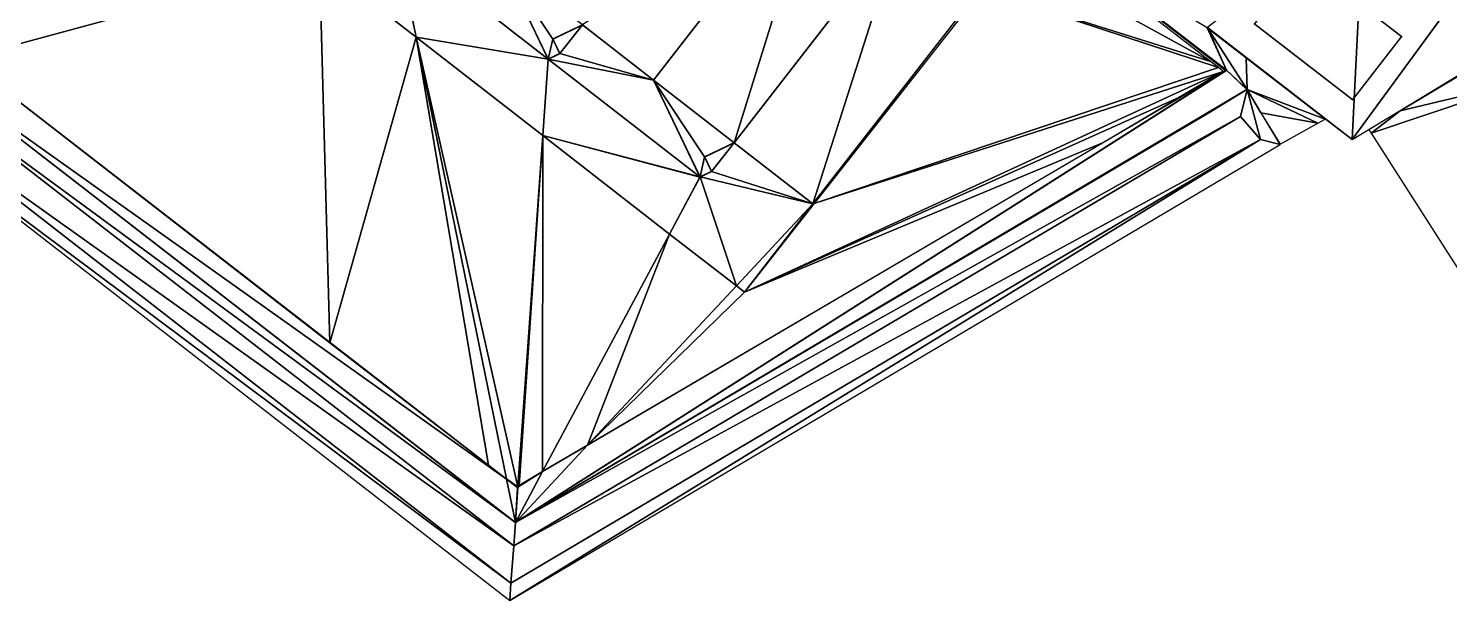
# Model space of a CAD drawing. Header units: metres. Extents: x 1634389 to 1634634, y 8249577 to 8249800.
# Drawn here: x 1634507.45 to 1634551.83, y 8249598.43 to 8249616.29 of the extents above; entities that cross this region are included whole.
import ezdxf

# ---------------------------------------------------------------- set-up
doc = ezdxf.new("R2010")
doc.units = ezdxf.units.M
doc.header["$LTSCALE"] = 2
doc.linetypes.add('CACHE2', pattern=[4.7625, 3.175, -1.5875])
for name, color, linetype in [('CONTOUR-BATIMENT', 5, 'Continuous'), ('MNT-02-ACCES PIETON PRIVE-FF-35', 40, 'Continuous'), ('MNT-02-BASSIN-FF-30', 205, 'Continuous'), ('MNT-02-BATIMENT FINI-FF-0', 1, 'Continuous'), ('MNT-02-BETON DESACTIVE FF-35', 7, 'Continuous'), ('MNT-02-ESPACE VERT DIFFERENT-FF-30', 3, 'Continuous'), ('MNT-02-ESPACE VERT-FF-30', 221, 'Continuous'), ('MNT-02-ESPACE VERT-PRIVE-FF-30', 222, 'CACHE2')]:
    doc.layers.add(name, color=color, linetype=linetype)

msp = doc.modelspace()

# ---------------------------------------------------------------- linework, layer by layer
at = {"layer": 'CONTOUR-BATIMENT', "linetype": 'CACHE2', "ltscale": 0.05, "const_width": 0.05, "elevation": -98.8, "flags": 128}
msp.add_lwpolyline([(1634517.969, 8249632.432), (1634521.258, 8249631.779), (1634521.179, 8249631.383), (1634520.687, 8249631.481), (1634520.487, 8249630.477), (1634522.705, 8249628.754), (1634525.997, 8249628.099), (1634525.918, 8249627.702), (1634525.426, 8249627.801), (1634525.226, 8249626.797), (1634527.448, 8249625.071), (1634530.736, 8249624.418), (1634530.658, 8249624.022), (1634530.166, 8249624.12), (1634529.965, 8249623.116), (1634532.186, 8249621.391), (1634535.475, 8249620.734), (1634535.397, 8249620.342), (1634534.904, 8249620.44), (1634534.704, 8249619.437), (1634537.17, 8249617.522), (1634531.948, 8249610.813), (1634529.488, 8249612.721), (1634528.567, 8249612.279), (1634528.782, 8249611.825), (1634528.424, 8249611.653), (1634526.972, 8249614.676), (1634524.751, 8249616.401), (1634523.828, 8249615.958), (1634524.043, 8249615.505), (1634523.682, 8249615.332), (1634522.231, 8249618.354), (1634520.01, 8249620.081), (1634519.089, 8249619.639), (1634519.305, 8249619.187), (1634518.943, 8249619.012), (1634517.493, 8249622.036), (1634515.272, 8249623.762), (1634514.35, 8249623.319), (1634514.564, 8249622.866), (1634514.583, 8249622.826), (1634514.225, 8249622.654), (1634512.748, 8249625.716)], close=True, dxfattribs=at)
at = {"layer": 'CONTOUR-BATIMENT', "linetype": 'CACHE2', "ltscale": 0.05, "const_width": 0.05, "flags": 128}
msp.add_lwpolyline([(1634548.799, 8249614.065), (1634550.327, 8249616.037), (1634547.264, 8249618.402), (1634545.736, 8249616.43)], close=True, dxfattribs=at)
at = {"layer": 'MNT-02-ACCES PIETON PRIVE-FF-35', "linetype": 'ByBlock'}
for points in [[(1634516.543, 8249618.36, 98.516), (1634519.555, 8249616.021, 98.484), (1634518.943, 8249619.012, 98.57)], [(1634519.555, 8249616.021, 98.484), (1634523.682, 8249615.332, 98.57), (1634518.943, 8249619.012, 98.57)], [(1634523.682, 8249615.332, 98.57), (1634522.231, 8249618.354, 98.57), (1634518.943, 8249619.012, 98.57)], [(1634524.749, 8249616.4, 98.57), (1634523.828, 8249615.958, 98.57), (1634524.043, 8249615.505, 98.57)], [(1634524.75, 8249616.4, 98.57), (1634524.749, 8249616.4, 98.57), (1634524.043, 8249615.505, 98.57)], [(1634526.965, 8249614.678, 98.57), (1634524.75, 8249616.4, 98.57), (1634524.043, 8249615.505, 98.57)], [(1634519.555, 8249616.021, 98.484), (1634523.513, 8249612.947, 98.484), (1634523.682, 8249615.332, 98.57)], [(1634523.828, 8249615.958, 98.57), (1634523.826, 8249615.957, 98.57), (1634523.827, 8249615.954, 98.57)], [(1634523.828, 8249615.958, 98.57), (1634523.827, 8249615.954, 98.57), (1634524.043, 8249615.505, 98.57)], [(1634524.043, 8249615.505, 98.57), (1634523.682, 8249615.332, 98.57), (1634526.965, 8249614.678, 98.57)], [(1634523.513, 8249612.947, 98.484), (1634528.419, 8249611.656, 98.57), (1634523.682, 8249615.332, 98.57)], [(1634526.966, 8249614.677, 98.57), (1634523.682, 8249615.332, 98.57), (1634526.97, 8249614.674, 98.57)], [(1634526.965, 8249614.678, 98.57), (1634523.682, 8249615.332, 98.57), (1634526.966, 8249614.677, 98.57)], [(1634528.419, 8249611.656, 98.57), (1634526.97, 8249614.674, 98.57), (1634523.682, 8249615.332, 98.57)], [(1634527.472, 8249609.873, 98.484), (1634528.421, 8249611.652, 98.57), (1634523.513, 8249612.947, 98.484)], [(1634528.419, 8249611.656, 98.57), (1634523.513, 8249612.947, 98.484), (1634528.421, 8249611.652, 98.57)], [(1634529.487, 8249612.72, 98.57), (1634528.567, 8249612.278, 98.57), (1634528.782, 8249611.825, 98.57)], [(1634531.948, 8249610.813, 98.57), (1634529.488, 8249612.72, 98.57), (1634528.782, 8249611.825, 98.57)], [(1634529.488, 8249612.72, 98.57), (1634529.487, 8249612.72, 98.57), (1634528.782, 8249611.825, 98.57)], [(1634528.566, 8249612.278, 98.57), (1634528.565, 8249612.277, 98.57), (1634528.566, 8249612.275, 98.57)], [(1634528.567, 8249612.278, 98.57), (1634528.566, 8249612.278, 98.57), (1634528.566, 8249612.275, 98.57)], [(1634528.567, 8249612.278, 98.57), (1634528.566, 8249612.275, 98.57), (1634528.782, 8249611.825, 98.57)], [(1634527.472, 8249609.873, 98.484), (1634528.424, 8249611.653, 98.57), (1634528.421, 8249611.652, 98.57)], [(1634527.472, 8249609.873, 98.484), (1634529.557, 8249608.253, 98.436), (1634528.424, 8249611.653, 98.57)], [(1634528.782, 8249611.825, 98.57), (1634528.424, 8249611.653, 98.57), (1634531.948, 8249610.813, 98.57)], [(1634529.557, 8249608.253, 98.436), (1634531.948, 8249610.813, 98.57), (1634528.424, 8249611.653, 98.57)], [(1634529.557, 8249608.253, 98.436), (1634529.809, 8249608.058, 98.406), (1634531.948, 8249610.813, 98.57)]]:
    msp.add_3dface(points, dxfattribs=at)
at = {"layer": 'MNT-02-BASSIN-FF-30', "color": 1, "linetype": 'ByBlock'}
for points in [[(1634522.657, 8249600.866, 98.1), (1634504.343, 8249615.044, 98.29), (1634503.976, 8249614.57, 97.89)], [(1634503.395, 8249613.819, 97.89), (1634522.611, 8249600.142, 97.7), (1634503.976, 8249614.57, 97.89)], [(1634522.657, 8249600.866, 98.1), (1634503.976, 8249614.57, 97.89), (1634522.611, 8249600.142, 97.7)], [(1634545.501, 8249614.381, 98.2), (1634522.657, 8249600.866, 98.1), (1634545.298, 8249613.544, 97.798)], [(1634545.922, 8249612.828, 97.8), (1634545.501, 8249614.381, 98.2), (1634545.298, 8249613.544, 97.798)], [(1634546.538, 8249612.67, 98.1), (1634545.501, 8249614.381, 98.2), (1634545.922, 8249612.828, 97.8)], [(1634503.119, 8249613.463, 98.19), (1634522.52, 8249598.973, 97.7), (1634503.395, 8249613.819, 97.89)], [(1634522.611, 8249600.142, 97.7), (1634503.395, 8249613.819, 97.89), (1634522.52, 8249598.973, 97.7)], [(1634503.119, 8249613.463, 98.19), (1634522.486, 8249598.43, 98), (1634522.52, 8249598.973, 97.7)], [(1634545.922, 8249612.828, 97.8), (1634545.298, 8249613.544, 97.798), (1634522.611, 8249600.142, 97.7)], [(1634522.657, 8249600.866, 98.1), (1634522.611, 8249600.142, 97.7), (1634545.298, 8249613.544, 97.798)], [(1634522.52, 8249598.973, 97.7), (1634522.486, 8249598.43, 98), (1634545.922, 8249612.828, 97.8)], [(1634522.486, 8249598.43, 98), (1634546.538, 8249612.67, 98.1), (1634545.922, 8249612.828, 97.8)], [(1634522.52, 8249598.973, 97.7), (1634545.922, 8249612.828, 97.8), (1634522.611, 8249600.142, 97.7)]]:
    msp.add_3dface(points, dxfattribs=at)
at = {"layer": 'MNT-02-BATIMENT FINI-FF-0', "color": 5, "linetype": 'ByBlock'}
for points in [[(1634524.751, 8249616.401, 98.92), (1634526.972, 8249614.676, 98.92), (1634532.186, 8249621.391, 98.92)], [(1634526.972, 8249614.676, 98.92), (1634529.488, 8249612.721, 98.92), (1634532.186, 8249621.391, 98.92)], [(1634529.488, 8249612.721, 98.92), (1634534.704, 8249619.437, 98.92), (1634532.186, 8249621.391, 98.92)], [(1634529.488, 8249612.721, 98.92), (1634531.948, 8249610.813, 98.92), (1634534.704, 8249619.437, 98.92)], [(1634531.948, 8249610.813, 98.92), (1634537.17, 8249617.522, 98.92), (1634534.704, 8249619.437, 98.92)], [(1634522.231, 8249618.354, 98.92), (1634523.682, 8249615.332, 98.92), (1634523.828, 8249615.958, 98.92)], [(1634522.231, 8249618.354, 98.92), (1634523.828, 8249615.958, 98.92), (1634524.751, 8249616.401, 98.92)], [(1634523.682, 8249615.332, 98.92), (1634524.043, 8249615.505, 98.92), (1634523.828, 8249615.958, 98.92)], [(1634526.972, 8249614.676, 98.92), (1634528.424, 8249611.653, 98.92), (1634528.567, 8249612.279, 98.92)], [(1634526.972, 8249614.676, 98.92), (1634528.567, 8249612.279, 98.92), (1634529.488, 8249612.721, 98.92)], [(1634528.424, 8249611.653, 98.92), (1634528.782, 8249611.825, 98.92), (1634528.567, 8249612.279, 98.92)]]:
    msp.add_3dface(points, dxfattribs=at)
at = {"layer": 'MNT-02-BETON DESACTIVE FF-35', "color": 6, "linetype": 'ByBlock'}
for points in [[(1634549.146, 8249620.132, 98.273), (1634544.264, 8249616.316, 98.37), (1634548.781, 8249612.82, 98.32)], [(1634552.328, 8249617.659, 98.245), (1634549.146, 8249620.132, 98.273), (1634548.781, 8249612.82, 98.32)], [(1634552.328, 8249617.659, 98.245), (1634548.781, 8249612.82, 98.32), (1634553.305, 8249615.553, 98.369)], [(1634544.275, 8249616.293, 98.37), (1634544.284, 8249616.286, 98.367), (1634544.264, 8249616.316, 98.37)], [(1634544.284, 8249616.286, 98.367), (1634548.781, 8249612.82, 98.32), (1634544.264, 8249616.316, 98.37)]]:
    msp.add_3dface(points, dxfattribs=at)
at = {"layer": 'MNT-02-ESPACE VERT DIFFERENT-FF-30', "linetype": 'ByBlock'}
for points in [[(1634553.305, 8249615.553, 98.419), (1634550.285, 8249613.718, 98.387), (1634553.313, 8249615.527, 98.42)], [(1634550.285, 8249613.718, 98.387), (1634554.372, 8249614.699, 98.42), (1634553.313, 8249615.527, 98.42)], [(1634550.285, 8249613.718, 98.387), (1634549.377, 8249613.021, 98.375), (1634554.372, 8249614.699, 98.42)], [(1634552.589, 8249607.99, 97.79), (1634554.372, 8249614.699, 98.42), (1634549.377, 8249613.021, 98.375)], [(1634549.377, 8249613.021, 98.375), (1634550.285, 8249613.718, 98.387), (1634549.31, 8249613.126, 98.376)]]:
    msp.add_3dface(points, dxfattribs=at)
at = {"layer": 'MNT-02-ESPACE VERT-FF-30', "linetype": 'ByBlock'}
for points in [[(1634544.713, 8249615.067, 98.434), (1634544.863, 8249614.985, 98.43), (1634539.26, 8249619.309, 98.569)], [(1634544.253, 8249616.307, 98.421), (1634539.26, 8249619.309, 98.569), (1634544.863, 8249614.985, 98.43)], [(1634544.276, 8249616.289, 98.42), (1634544.253, 8249616.307, 98.421), (1634544.863, 8249614.985, 98.43)], [(1634544.287, 8249616.281, 98.416), (1634544.276, 8249616.289, 98.42), (1634544.863, 8249614.985, 98.43)], [(1634545.476, 8249615.365, 98.404), (1634544.287, 8249616.281, 98.416), (1634545.501, 8249614.381, 98.2)], [(1634544.863, 8249614.985, 98.43), (1634545.501, 8249614.381, 98.2), (1634544.287, 8249616.281, 98.416)], [(1634504.342, 8249615.043, 98.289), (1634522.596, 8249600.911, 98.099), (1634504.343, 8249615.044, 98.29)], [(1634505.429, 8249615.339, 98.315), (1634504.343, 8249615.044, 98.29), (1634522.381, 8249602.216, 98.139)], [(1634522.596, 8249600.911, 98.099), (1634522.657, 8249600.866, 98.1), (1634504.343, 8249615.044, 98.29)], [(1634522.381, 8249602.216, 98.139), (1634504.343, 8249615.044, 98.29), (1634522.657, 8249600.866, 98.1)], [(1634522.674, 8249600.876, 98.1), (1634544.863, 8249614.985, 98.43), (1634522.657, 8249600.866, 98.1)], [(1634544.837, 8249614.97, 98.43), (1634522.657, 8249600.866, 98.1), (1634544.863, 8249614.985, 98.43)], [(1634544.863, 8249614.985, 98.43), (1634522.674, 8249600.876, 98.1), (1634545.499, 8249614.379, 98.2)], [(1634544.713, 8249615.067, 98.434), (1634544.786, 8249615.01, 98.432), (1634544.863, 8249614.985, 98.43)], [(1634544.786, 8249615.01, 98.432), (1634544.831, 8249614.975, 98.43), (1634544.863, 8249614.985, 98.43)], [(1634544.831, 8249614.975, 98.43), (1634544.837, 8249614.97, 98.43), (1634544.863, 8249614.985, 98.43)], [(1634545.499, 8249614.379, 98.2), (1634545.499, 8249614.379, 98.2), (1634544.863, 8249614.985, 98.43)], [(1634544.863, 8249614.985, 98.43), (1634545.499, 8249614.379, 98.2), (1634545.501, 8249614.381, 98.2)], [(1634547.945, 8249613.462, 98.378), (1634545.476, 8249615.365, 98.404), (1634545.501, 8249614.381, 98.2)], [(1634524.909, 8249603.277, 98.226), (1634522.657, 8249600.866, 98.1), (1634544.837, 8249614.97, 98.43)], [(1634544.308, 8249613.656, 98.184), (1634545.499, 8249614.379, 98.2), (1634522.674, 8249600.876, 98.1)], [(1634545.499, 8249614.379, 98.2), (1634545.5, 8249614.376, 98.198), (1634545.501, 8249614.381, 98.2)], [(1634545.5, 8249614.376, 98.198), (1634545.504, 8249614.37, 98.197), (1634545.501, 8249614.381, 98.2)], [(1634545.938, 8249613.659, 98.158), (1634547.709, 8249613.33, 98.314), (1634545.501, 8249614.381, 98.2)], [(1634545.504, 8249614.37, 98.197), (1634545.938, 8249613.659, 98.158), (1634545.501, 8249614.381, 98.2)], [(1634547.945, 8249613.462, 98.378), (1634545.501, 8249614.381, 98.2), (1634547.709, 8249613.33, 98.314)], [(1634545.938, 8249613.659, 98.158), (1634546.537, 8249612.68, 98.101), (1634547.709, 8249613.33, 98.314)], [(1634522.657, 8249600.866, 98.1), (1634524.909, 8249603.277, 98.226), (1634522.657, 8249600.866, 98.1)], [(1634523.506, 8249602.454, 98.177), (1634522.657, 8249600.866, 98.1), (1634524.909, 8249603.277, 98.226)], [(1634522.723, 8249601.951, 98.139), (1634522.381, 8249602.216, 98.139), (1634522.657, 8249600.866, 98.1)], [(1634523.506, 8249602.454, 98.177), (1634522.735, 8249601.968, 98.14), (1634522.657, 8249600.866, 98.1)], [(1634523.506, 8249602.454, 98.177), (1634522.773, 8249602.024, 98.143), (1634522.735, 8249601.968, 98.14)], [(1634522.723, 8249601.951, 98.139), (1634522.657, 8249600.866, 98.1), (1634522.735, 8249601.968, 98.14)], [(1634522.655, 8249600.865, 98.099), (1634522.657, 8249600.866, 98.1), (1634522.596, 8249600.911, 98.099)]]:
    msp.add_3dface(points, dxfattribs=at)
at = {"layer": 'MNT-02-ESPACE VERT-PRIVE-FF-30', "linetype": 'ByBlock'}
for points in [[(1634501.281, 8249618.542, 98.354), (1634504.713, 8249615.884, 98.326), (1634508.539, 8249624.578, 98.699)], [(1634504.713, 8249615.884, 98.326), (1634511.762, 8249622.064, 98.594), (1634508.539, 8249624.578, 98.699)], [(1634504.713, 8249615.884, 98.326), (1634505.073, 8249615.606, 98.314), (1634511.762, 8249622.064, 98.594)], [(1634511.762, 8249622.064, 98.594), (1634505.073, 8249615.606, 98.314), (1634512.607, 8249621.408, 98.566)], [(1634505.42, 8249615.337, 98.314), (1634512.607, 8249621.408, 98.566), (1634505.073, 8249615.606, 98.314)], [(1634505.42, 8249615.337, 98.314), (1634516.536, 8249618.358, 98.566), (1634512.607, 8249621.408, 98.566)], [(1634538.838, 8249619.55, 98.58), (1634538.152, 8249618.676, 98.599), (1634544.363, 8249615.259, 98.443)], [(1634538.152, 8249618.676, 98.599), (1634537.23, 8249617.502, 98.619), (1634544.363, 8249615.259, 98.443)], [(1634505.42, 8249615.337, 98.314), (1634516.866, 8249606.473, 98.195), (1634516.536, 8249618.358, 98.566)], [(1634516.866, 8249606.473, 98.195), (1634519.557, 8249616.013, 98.534), (1634516.536, 8249618.358, 98.566)], [(1634537.23, 8249617.502, 98.619), (1634531.986, 8249610.825, 98.619), (1634544.609, 8249615.068, 98.436)], [(1634544.363, 8249615.259, 98.443), (1634537.23, 8249617.502, 98.619), (1634544.609, 8249615.068, 98.436)], [(1634516.866, 8249606.473, 98.195), (1634521.82, 8249602.662, 98.145), (1634519.557, 8249616.013, 98.534)], [(1634519.557, 8249616.013, 98.534), (1634522.736, 8249601.98, 98.14), (1634523.513, 8249612.943, 98.534)], [(1634519.557, 8249616.013, 98.534), (1634522.378, 8249602.231, 98.139), (1634522.736, 8249601.98, 98.14)], [(1634521.82, 8249602.662, 98.145), (1634522.378, 8249602.231, 98.139), (1634519.557, 8249616.013, 98.534)], [(1634544.609, 8249615.068, 98.436), (1634531.986, 8249610.825, 98.619), (1634544.76, 8249614.951, 98.432)], [(1634531.986, 8249610.825, 98.619), (1634529.81, 8249608.055, 98.456), (1634544.76, 8249614.951, 98.432)], [(1634543.368, 8249614.134, 98.417), (1634544.76, 8249614.951, 98.432), (1634529.81, 8249608.055, 98.456)], [(1634543.368, 8249614.134, 98.417), (1634544.764, 8249614.948, 98.431), (1634544.76, 8249614.951, 98.432)], [(1634540.972, 8249612.71, 98.391), (1634543.368, 8249614.134, 98.417), (1634529.81, 8249608.055, 98.456)], [(1634522.773, 8249602.024, 98.143), (1634523.513, 8249612.943, 98.534), (1634522.736, 8249601.98, 98.14)], [(1634523.506, 8249602.454, 98.177), (1634523.513, 8249612.943, 98.534), (1634522.773, 8249602.024, 98.143)], [(1634523.513, 8249612.943, 98.534), (1634523.506, 8249602.454, 98.177), (1634527.471, 8249609.871, 98.534)], [(1634524.911, 8249603.279, 98.226), (1634540.972, 8249612.71, 98.391), (1634529.81, 8249608.055, 98.456)], [(1634524.911, 8249603.279, 98.226), (1634527.471, 8249609.871, 98.534), (1634523.506, 8249602.454, 98.177)], [(1634524.911, 8249603.279, 98.226), (1634529.556, 8249608.252, 98.486), (1634527.471, 8249609.871, 98.534)], [(1634524.911, 8249603.279, 98.226), (1634529.81, 8249608.055, 98.456), (1634529.556, 8249608.252, 98.486)], [(1634522.413, 8249602.203, 98.139), (1634522.736, 8249601.98, 98.14), (1634522.378, 8249602.231, 98.139)], [(1634522.413, 8249602.203, 98.139), (1634522.718, 8249601.959, 98.139), (1634522.736, 8249601.98, 98.14)]]:
    msp.add_3dface(points, dxfattribs=at)

doc.saveas('drawing.dxf')
